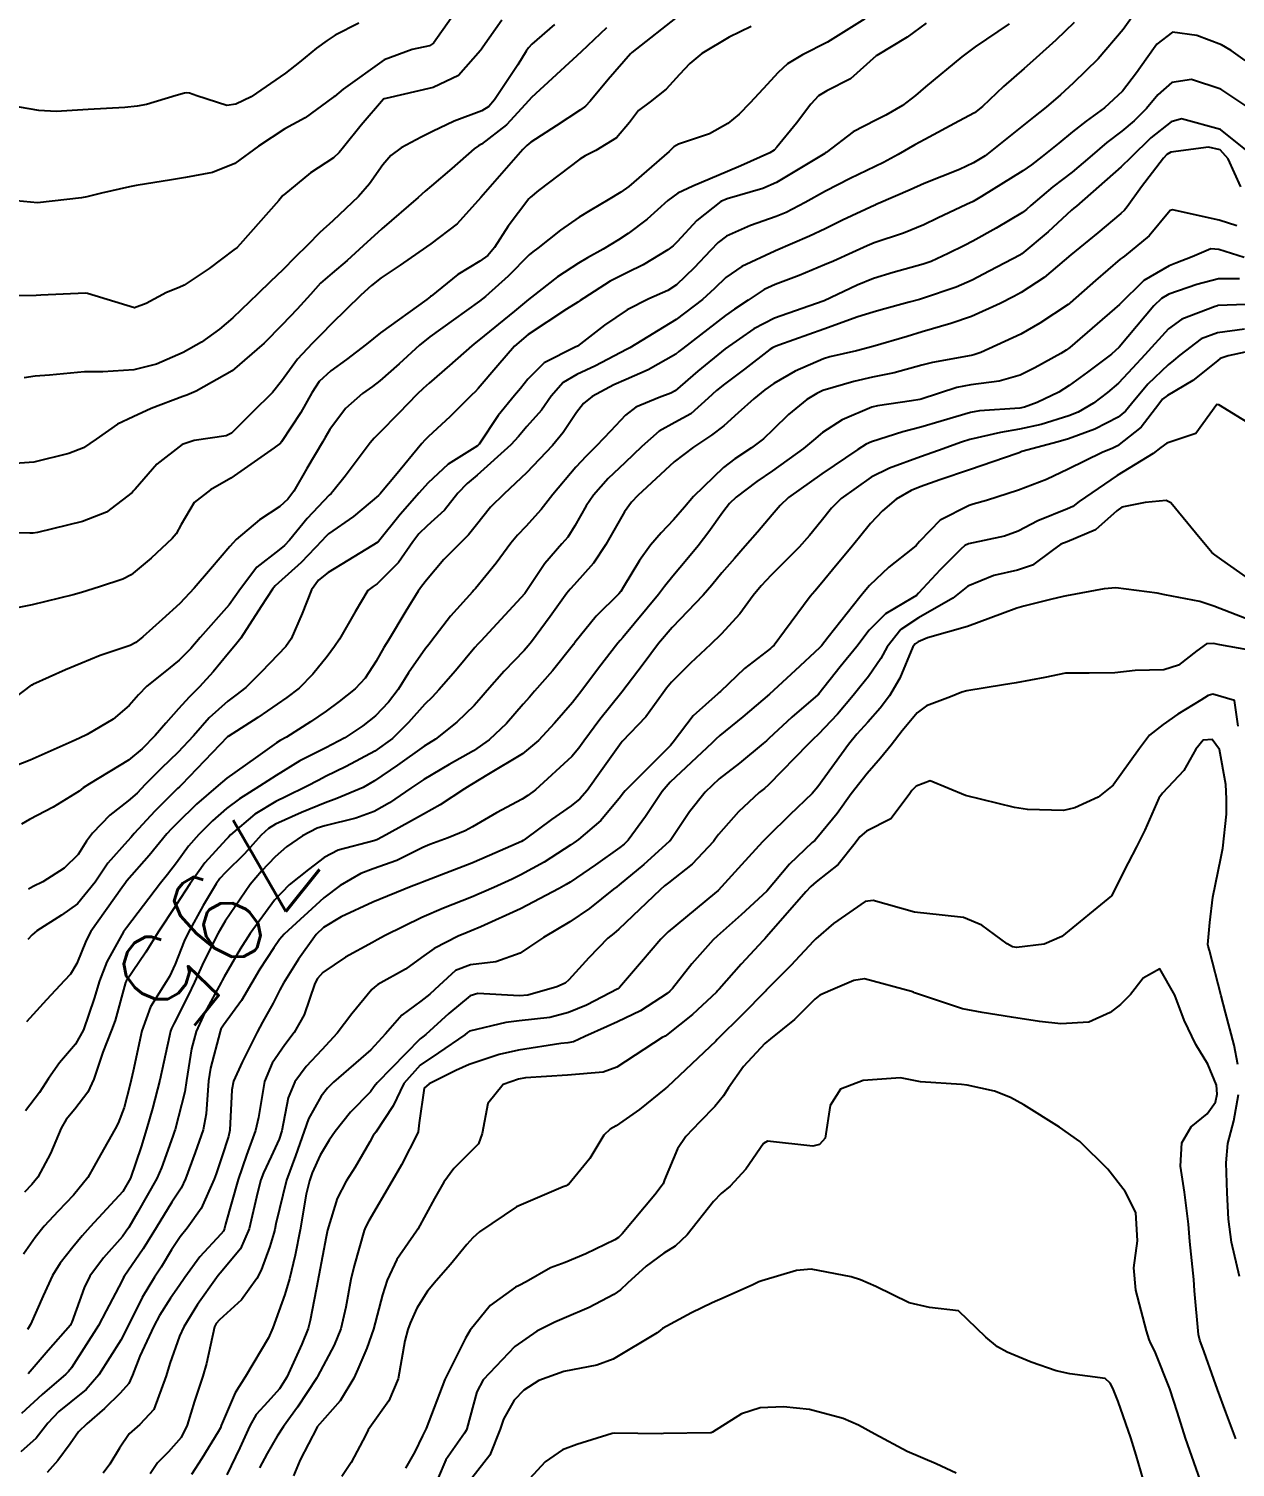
# Model space of a CAD drawing. Header units: metres. Extents: x 318500 to 325275, y 7408834 to 7428799.
# Drawn here: x 321980 to 322029.1, y 7423087.2 to 7423145.7 of the extents above; entities that cross this region are included whole.
import ezdxf
from ezdxf.enums import TextEntityAlignment as Align

# ---------------------------------------------------------------- set-up
doc = ezdxf.new("R2010")
doc.units = ezdxf.units.M
doc.header["$MEASUREMENT"] = 0
for name, color, linetype in [('Cotas', 45, 'Continuous'), ('Curvas de Nivel 1m', 11, 'Continuous'), ('Curvas de Nivel 5m', 15, 'Continuous'), ('Vias Primárias', 230, 'Continuous')]:
    doc.layers.add(name, color=color, linetype=linetype)
doc.styles.add('Style-STANDARD', font='STANDARD.shx')

msp = doc.modelspace()

# ---------------------------------------------------------------- linework, layer by layer
at = {"layer": 'Curvas de Nivel 1m', "flags": 128}
for points, elevation in [([(322006.506, 7423146.251), (322004.547, 7423144.709), (322004.517, 7423144.682), (322004.489, 7423144.652), (322003.582, 7423143.606), (322002.844, 7423142.726), (322002.658, 7423142.527), (322002.455, 7423142.373), (322001.464, 7423141.726), (322000.434, 7423141.056), (322000.271, 7423140.924), (322000.113, 7423140.765), (321998.41, 7423138.812), (321997.44, 7423137.749), (321996.381, 7423136.934), (321996.202, 7423136.813), (321995.133, 7423136.064), (321994.361, 7423135.55), (321993.962, 7423135.24), (321993.534, 7423134.852), (321992.338, 7423133.682), (321991.94, 7423133.268), (321991.549, 7423132.878), (321990.962, 7423132.242), (321990.307, 7423131.356), (321989.938, 7423130.895), (321989.119, 7423130.076), (321988.275, 7423129.237), (321988.064, 7423129.132), (321986.767, 7423128.943), (321986.268, 7423128.777), (321985.247, 7423127.973), (321984.361, 7423126.969), (321984.314, 7423126.904), (321984.248, 7423126.825), (321983.197, 7423126.024), (321982.23, 7423125.646), (321980.402, 7423125.206), (321980.221, 7423125.173), (321980.08, 7423125.173), (321978.221, 7423125.187)], 804), ([(321997.202, 7423146.1), (321996.484, 7423145.082), (321996.321, 7423144.974), (321995.624, 7423144.823), (321994.476, 7423144.405), (321992.817, 7423143.219), (321992.461, 7423142.922), (321992.432, 7423142.898), (321992.399, 7423142.871), (321991.273, 7423142.057), (321990.441, 7423141.601), (321989.374, 7423140.906), (321988.419, 7423140.202), (321987.511, 7423139.836), (321986.41, 7423139.627), (321985.836, 7423139.529), (321984.405, 7423139.299), (321984.13, 7423139.248), (321982.994, 7423138.991), (321982.398, 7423138.844), (321982.191, 7423138.796), (321980.396, 7423138.601), (321978.681, 7423138.763)], 808), ([(322014.001, 7423146.074), (322012.495, 7423145.132), (322011.479, 7423144.615), (322010.86, 7423144.249), (322010.479, 7423143.897), (322009.871, 7423143.234), (322009.341, 7423142.641), (322008.902, 7423142.197), (322008.447, 7423141.816), (322007.699, 7423141.403), (322006.435, 7423140.983), (322006.247, 7423140.869), (322006.054, 7423140.686), (322004.416, 7423139.264), (322004.094, 7423139.032), (322003.579, 7423138.718), (322002.843, 7423138.286), (322002.399, 7423138.01), (322001.645, 7423137.487), (322000.716, 7423136.755), (322000.524, 7423136.612), (322000.376, 7423136.482), (321999.522, 7423135.614), (321998.592, 7423134.786), (321998.348, 7423134.601), (321997.291, 7423133.85), (321996.333, 7423133.157), (321995.916, 7423132.816), (321995.086, 7423132.061), (321994.308, 7423131.367), (321994.01, 7423131.139), (321993.595, 7423130.851), (321992.909, 7423130.242), (321992.278, 7423129.387), (321992.087, 7423129.058), (321991.978, 7423128.873), (321991.338, 7423127.801), (321990.807, 7423126.884), (321990.573, 7423126.559), (321990.241, 7423126.259), (321989.412, 7423125.722), (321988.472, 7423124.916), (321988.349, 7423124.787), (321988.216, 7423124.638), (321987.422, 7423123.712), (321986.768, 7423122.941), (321986.184, 7423122.322), (321985.464, 7423121.67), (321984.68, 7423120.965), (321984.397, 7423120.737), (321984.165, 7423120.611), (321982.946, 7423120.2), (321982.153, 7423119.883), (321981.54, 7423119.618), (321980.203, 7423119.029), (321980.163, 7423119.006), (321980.139, 7423118.995), (321979.017, 7423118.15)], 802), ([(322024.835, 7423146.108), (322024.502, 7423145.637), (322023.48, 7423144.455), (322022.475, 7423143.46), (322021.96, 7423142.982), (322021.373, 7423142.481), (322020.857, 7423142.083), (322020.449, 7423141.758), (322018.894, 7423140.513), (322018.427, 7423140.221), (322017.85, 7423139.955), (322016.418, 7423139.379), (322015.846, 7423139.125), (322014.566, 7423138.568), (322014.454, 7423138.525), (322014.409, 7423138.503), (322013.101, 7423137.888), (322012.394, 7423137.543), (322011.761, 7423137.237), (322010.38, 7423136.644), (322010.347, 7423136.63), (322009.003, 7423136.011), (322008.364, 7423135.567), (322007.898, 7423135.116), (322007.411, 7423134.664), (322006.342, 7423133.859), (322004.463, 7423132.708), (322004.379, 7423132.66), (322004.329, 7423132.636), (322003.062, 7423131.98), (322002.313, 7423131.627), (322001.75, 7423131.297), (322001.271, 7423130.745), (322000.873, 7423130.169), (322000.281, 7423129.506), (321999.932, 7423129.108), (321999.632, 7423128.77), (321998.257, 7423127.527), (321997.853, 7423127.196), (321997.479, 7423126.798), (321996.929, 7423126.114), (321996.23, 7423125.48), (321995.887, 7423125.154), (321995.647, 7423124.819), (321995.056, 7423123.978), (321994.194, 7423123.112), (321994.03, 7423123.005), (321993.816, 7423122.846), (321993.307, 7423121.978), (321992.666, 7423120.863), (321992.463, 7423120.568), (321992.159, 7423120.169), (321991.585, 7423119.44), (321991.025, 7423118.881), (321990.523, 7423118.498), (321990.13, 7423118.222), (321989.343, 7423117.68), (321988.138, 7423116.92), (321988.11, 7423116.901), (321986.246, 7423114.948), (321986.166, 7423114.872), (321986.088, 7423114.798), (321985.158, 7423113.875), (321984.331, 7423112.967), (321984.205, 7423112.821), (321984.055, 7423112.664), (321983.253, 7423111.771), (321982.738, 7423110.989), (321982.021, 7423110.11), (321981.375, 7423109.648), (321980.37, 7423109.016), (321980.175, 7423108.851), (321980.005, 7423108.671)], 798), ([(322016.504, 7423145.903), (322015.731, 7423145.324), (322014.49, 7423144.587), (322014.469, 7423144.57), (322013.43, 7423143.631), (322012.468, 7423143.149), (322012.122, 7423142.948), (322011.817, 7423142.61), (322011.234, 7423141.833), (322010.434, 7423140.863), (322010.319, 7423140.744), (322010.149, 7423140.633), (322008.968, 7423140.101), (322008.422, 7423139.877), (322007.019, 7423139.274), (322006.413, 7423138.992), (322005.997, 7423138.686), (322005.168, 7423137.929), (322004.39, 7423137.347), (322004.001, 7423137.099), (322003.381, 7423136.72), (322002.741, 7423136.36), (322002.371, 7423136.147), (322001.519, 7423135.586), (322000.459, 7423134.758), (322000.349, 7423134.666), (321999.778, 7423134.202), (321998.332, 7423133.019), (321998.203, 7423132.919), (321998.041, 7423132.793), (321997.132, 7423131.988), (321996.307, 7423131.268), (321996.065, 7423131.052), (321995.822, 7423130.817), (321995.072, 7423130.045), (321994.276, 7423129.24), (321994.079, 7423129.037), (321993.917, 7423128.845), (321992.892, 7423127.496), (321992.401, 7423126.868), (321992.324, 7423126.794), (321992.248, 7423126.726), (321991.347, 7423125.765), (321990.63, 7423124.886), (321990.434, 7423124.671), (321990.214, 7423124.496), (321989.308, 7423123.799), (321988.641, 7423122.913), (321988.183, 7423122.269), (321987.01, 7423120.937), (321986.621, 7423120.485), (321986.156, 7423120.016), (321985.566, 7423119.538), (321984.839, 7423118.963), (321984.494, 7423118.607), (321984.128, 7423118.179), (321983.477, 7423117.622), (321982.417, 7423116.995), (321982.108, 7423116.842), (321981.81, 7423116.706), (321980.099, 7423115.957), (321978.291, 7423115.247)], 801), ([(321999.258, 7423146.019), (321998.482, 7423144.925), (321998.431, 7423144.84), (321998.397, 7423144.791), (321997.496, 7423143.774), (321996.465, 7423143.278), (321994.547, 7423142.839), (321994.475, 7423142.824), (321994.46, 7423142.812), (321993.549, 7423141.748), (321992.833, 7423140.864), (321992.655, 7423140.638), (321992.423, 7423140.423), (321991.482, 7423139.812), (321990.4, 7423138.922), (321990.368, 7423138.89), (321990.201, 7423138.696), (321988.631, 7423136.916), (321988.507, 7423136.789), (321988.376, 7423136.685), (321987.369, 7423135.931), (321986.355, 7423135.259), (321986.148, 7423135.157), (321985.635, 7423134.957), (321984.806, 7423134.503), (321984.341, 7423134.337), (321982.435, 7423134.913), (321982.349, 7423134.927), (321980.534, 7423134.841), (321980.347, 7423134.833), (321978.573, 7423134.822)], 807), ([(321993.45, 7423145.901), (321992.488, 7423145.413), (321992.162, 7423145.196), (321991.736, 7423144.877), (321991.044, 7423144.315), (321990.47, 7423143.861), (321989.071, 7423142.911), (321988.455, 7423142.603), (321988.087, 7423142.558), (321986.867, 7423142.944), (321986.568, 7423143.055), (321986.461, 7423143.068), (321986.363, 7423143.049), (321986.033, 7423142.954), (321984.824, 7423142.597), (321984.453, 7423142.524), (321983.95, 7423142.475), (321982.451, 7423142.386), (321981.157, 7423142.312), (321980.45, 7423142.351), (321978.875, 7423142.625)], 809), ([(322009.387, 7423145.756), (322008.497, 7423145.335), (322007.39, 7423144.666), (322006.892, 7423144.265), (322006.477, 7423143.809), (322005.941, 7423143.215), (322005.281, 7423142.698), (322004.815, 7423142.344), (322004.447, 7423141.861), (322003.919, 7423141.234), (322003.085, 7423140.723), (322002.646, 7423140.51), (322002.426, 7423140.368), (322000.753, 7423139.094), (322000.411, 7423138.821), (322000.352, 7423138.761), (321999.513, 7423137.654), (321998.957, 7423136.781), (321998.698, 7423136.463), (321998.371, 7423136.222), (321997.478, 7423135.685), (321996.393, 7423134.81), (321996.368, 7423134.792), (321996.35, 7423134.776), (321996.211, 7423134.674), (321994.335, 7423133.312), (321993.762, 7423132.849), (321992.952, 7423132.229), (321992.314, 7423131.772), (321991.844, 7423131.337), (321991.539, 7423130.878), (321991.089, 7423130.081), (321990.304, 7423128.89), (321990.291, 7423128.869), (321990.269, 7423128.839), (321990.018, 7423128.644), (321988.255, 7423127.405), (321987.427, 7423126.932), (321986.764, 7423126.42), (321986.229, 7423125.534), (321986.03, 7423125.145), (321985.874, 7423124.953), (321985.015, 7423124.155), (321984.198, 7423123.478), (321983.867, 7423123.303), (321982.91, 7423122.989), (321982.188, 7423122.764), (321981.849, 7423122.668), (321980.182, 7423122.265), (321979.163, 7423122.057)], 803), ([(322001.395, 7423145.848), (322000.484, 7423145.039), (322000.342, 7423144.902), (322000.243, 7423144.764), (321999.906, 7423144.2), (321998.968, 7423142.782), (321998.732, 7423142.509), (321998.453, 7423142.338), (321997.33, 7423141.918), (321996.44, 7423141.498), (321995.985, 7423141.268), (321995.173, 7423140.829), (321994.746, 7423140.515), (321994.42, 7423140.146), (321993.88, 7423139.376), (321993.431, 7423138.855), (321992.39, 7423137.872), (321991.868, 7423137.393), (321991.362, 7423136.88), (321990.87, 7423136.388), (321990.365, 7423135.879), (321989.859, 7423135.396), (321989.354, 7423134.905), (321988.335, 7423133.923), (321987.79, 7423133.467), (321987.06, 7423132.939), (321986.316, 7423132.52), (321985.227, 7423132.045), (321984.308, 7423131.806), (321983.049, 7423131.73), (321982.307, 7423131.733), (321980.881, 7423131.597), (321980.305, 7423131.554), (321979.854, 7423131.485)], 806), ([(322029.461, 7423144.375), (322028.892, 7423144.782), (322028.496, 7423145.015), (322027.498, 7423145.403), (322026.501, 7423145.526), (322025.872, 7423145.051), (322025.44, 7423144.43), (322025.043, 7423143.873), (322024.47, 7423143.131), (322023.744, 7423142.451), (322023.003, 7423141.91), (322022.445, 7423141.476), (322021.887, 7423141.027), (322021.209, 7423140.482), (322020.77, 7423140.143), (322020.424, 7423139.895), (322018.749, 7423138.85), (322018.411, 7423138.658), (322018.142, 7423138.524), (322016.963, 7423137.98), (322016.397, 7423137.709), (322015.58, 7423137.371), (322014.386, 7423136.973), (322014.102, 7423136.857), (322013.504, 7423136.583), (322012.737, 7423136.232), (322012.372, 7423136.072), (322011.339, 7423135.642), (322010.36, 7423135.281), (322009.921, 7423135.07), (322009.262, 7423134.641), (322008.711, 7423134.282), (322008.344, 7423134.025), (322006.607, 7423132.676), (322006.454, 7423132.553), (322006.327, 7423132.454), (322005.205, 7423131.808), (322004.311, 7423131.425), (322003.816, 7423131.206), (322002.927, 7423130.724), (322002.574, 7423130.45), (322002.29, 7423130.075), (322001.748, 7423129.268), (322001.321, 7423128.744), (322000.259, 7423127.629), (321999.354, 7423126.773), (321998.796, 7423126.227), (321998.231, 7423125.513), (321997.905, 7423125.113), (321997.595, 7423124.796), (321996.907, 7423124.105), (321996.197, 7423123.26), (321995.999, 7423123.006), (321995.867, 7423122.815), (321995.36, 7423122), (321994.654, 7423120.833), (321994.473, 7423120.528), (321994.157, 7423119.975), (321993.706, 7423119.288), (321993.296, 7423118.853), (321992.655, 7423118.339), (321992.126, 7423117.949), (321991.492, 7423117.503), (321990.507, 7423116.886), (321990.25, 7423116.747), (321990.108, 7423116.66), (321989.251, 7423116.052), (321988.093, 7423115.214), (321987.734, 7423114.925), (321986.858, 7423114.159), (321986.067, 7423113.395), (321985.847, 7423113.168), (321985.658, 7423112.954), (321984.933, 7423112.075), (321984.031, 7423111.053), (321983.993, 7423111.009), (321983.968, 7423110.971), (321983.818, 7423110.763), (321982.56, 7423108.992), (321982.369, 7423108.63), (321981.99, 7423107.684), (321981.733, 7423107.253), (321981.501, 7423107.005), (321980.76, 7423106.22), (321979.955, 7423105.322)], 797), ([(322022.505, 7423145.923), (322021.772, 7423145.203), (322020.966, 7423144.485), (322020.713, 7423144.261), (322020.484, 7423144.059), (322019.644, 7423143.331), (322018.792, 7423142.515), (322018.456, 7423142.257), (322017.831, 7423141.91), (322016.439, 7423141.177), (322016.039, 7423140.951), (322015.367, 7423140.561), (322014.76, 7423140.233), (322014.425, 7423140.07), (322013.415, 7423139.58), (322012.415, 7423139.068), (322011.577, 7423138.612), (322010.817, 7423138.211), (322010.401, 7423138.043), (322009.357, 7423137.679), (322008.389, 7423137.238), (322008.05, 7423136.99), (322007.732, 7423136.66), (322007.076, 7423135.963), (322006.359, 7423135.268), (322006.007, 7423135.033), (322005.226, 7423134.697), (322004.345, 7423134.255), (322003.428, 7423133.63), (322002.33, 7423132.772), (322002.244, 7423132.731), (322000.974, 7423132.096), (322000.31, 7423131.437), (322000.021, 7423131.047), (321999.781, 7423130.768), (321999.108, 7423129.957), (321998.344, 7423128.789), (321998.269, 7423128.723), (321997.081, 7423127.982), (321996.254, 7423127.203), (321995.906, 7423126.815), (321995.125, 7423125.939), (321994.251, 7423124.84), (321994.236, 7423124.823), (321994.219, 7423124.806), (321993, 7423124.067), (321992.201, 7423123.582), (321991.808, 7423123.262), (321991.528, 7423122.877), (321991.154, 7423121.906), (321990.699, 7423120.885), (321990.48, 7423120.573), (321990.16, 7423120.229), (321989.504, 7423119.546), (321988.863, 7423118.909), (321988.461, 7423118.589), (321988.131, 7423118.353), (321987.375, 7423117.677), (321986.736, 7423116.941), (321986.103, 7423116.262), (321985.429, 7423115.624), (321984.777, 7423114.963), (321984.444, 7423114.607), (321984.08, 7423114.295), (321983.331, 7423113.721), (321982.628, 7423112.991), (321982.394, 7423112.656), (321982.047, 7423112.123), (321981.484, 7423111.559), (321980.615, 7423111.014), (321980.224, 7423110.822), (321980.027, 7423110.715)], 799), ([(322029.733, 7423142.371), (322028.472, 7423143.221), (322027.271, 7423143.615), (322026.476, 7423143.491), (322025.906, 7423142.988), (322025.448, 7423142.43), (322024.954, 7423141.931), (322024.446, 7423141.511), (322023.841, 7423141.047), (322023.15, 7423140.459), (322022.424, 7423139.846), (322021.648, 7423139.248), (322020.747, 7423138.487), (322020.568, 7423138.327), (322020.406, 7423138.204), (322019.339, 7423137.562), (322018.388, 7423137.039), (322018.05, 7423136.86), (322017.396, 7423136.535), (322016.705, 7423136.215), (322016.373, 7423136.099), (322015.157, 7423135.773), (322014.364, 7423135.528), (322013.689, 7423135.251), (322012.35, 7423134.615), (322012.31, 7423134.601), (322010.343, 7423133.916), (322009.499, 7423133.478), (322008.33, 7423132.664), (322007.227, 7423131.756), (322006.304, 7423130.965), (322006.126, 7423130.86), (322005.645, 7423130.69), (322004.708, 7423130.29), (322004.289, 7423129.976), (322003.671, 7423129.324), (322003.103, 7423128.722), (322002.685, 7423128.306), (322002.261, 7423127.862), (322001.334, 7423126.744), (322000.86, 7423126.132), (322000.23, 7423125.44), (321999.891, 7423125.099), (321999.625, 7423124.769), (321999.026, 7423123.959), (321998.192, 7423122.923), (321998.129, 7423122.853), (321998.072, 7423122.791), (321997.174, 7423121.806), (321996.415, 7423120.808), (321996.308, 7423120.669), (321996.165, 7423120.49), (321995.473, 7423119.497), (321995.053, 7423118.826), (321994.66, 7423118.304), (321994.124, 7423117.757), (321993.619, 7423117.346), (321992.889, 7423116.858), (321992.106, 7423116.447), (321991.061, 7423115.92), (321990.094, 7423115.328), (321989.42, 7423114.9), (321988.607, 7423114.387), (321988.076, 7423113.988), (321987.51, 7423113.486), (321986.945, 7423112.937), (321986.534, 7423112.462), (321986.042, 7423111.781), (321985.682, 7423111.306), (321985.4, 7423110.956), (321984.012, 7423109.138), (321983.896, 7423108.972), (321983.212, 7423107.761), (321982.91, 7423106.986), (321982.695, 7423106.263), (321982.262, 7423104.995), (321981.944, 7423104.415), (321981.294, 7423103.649), (321980.851, 7423103.011), (321980.482, 7423102.454), (321979.91, 7423101.701)], 796), ([(322029.284, 7423139.242), (322028.769, 7423140.385), (322028.435, 7423140.752), (322027.972, 7423140.862), (322026.434, 7423140.652), (322026.28, 7423140.565), (322026.137, 7423140.414), (322025.243, 7423139.252), (322024.665, 7423138.436), (322024.548, 7423138.298), (322024.406, 7423138.163), (322023.469, 7423137.379), (322022.38, 7423136.488), (322021.287, 7423135.56), (322020.357, 7423134.952), (322020.06, 7423134.789), (322019.507, 7423134.503), (322018.345, 7423133.973), (322017.501, 7423133.692), (322016.338, 7423133.357), (322015.72, 7423133.172), (322014.332, 7423132.754), (322013.665, 7423132.58), (322012.588, 7423132.334), (322012.325, 7423132.254), (322011.176, 7423131.758), (322010.309, 7423131.256), (322009.943, 7423130.996), (322009.503, 7423130.638), (322008.867, 7423130.069), (322008.283, 7423129.538), (322007.78, 7423129.155), (322007.047, 7423128.668), (322006.264, 7423128.07), (322004.788, 7423126.702), (322004.522, 7423126.429), (322004.24, 7423126.038), (322003.752, 7423125.19), (322003.486, 7423124.717), (322002.981, 7423123.95), (322002.195, 7423123.08), (322002.031, 7423122.894), (322001.907, 7423122.734), (322001.222, 7423121.786), (322000.468, 7423120.756), (322000.334, 7423120.591), (322000.165, 7423120.403), (321999.354, 7423119.569), (321998.671, 7423118.782), (321998.423, 7423118.498), (321998.131, 7423118.177), (321997.426, 7423117.491), (321996.571, 7423116.805), (321996.286, 7423116.631), (321996.107, 7423116.517), (321995.025, 7423115.752), (321994.093, 7423115.11), (321993.63, 7423114.847), (321992.555, 7423114.39), (321992.08, 7423114.217), (321991.125, 7423113.829), (321990.067, 7423113.347), (321989.781, 7423113.177), (321989.477, 7423112.899), (321988.806, 7423112.151), (321988.037, 7423111.389), (321987.809, 7423111.148), (321987.654, 7423110.926), (321987.132, 7423110.044), (321986.52, 7423108.942), (321986.356, 7423108.594), (321985.991, 7423107.666), (321985.761, 7423107.165), (321985.623, 7423106.945), (321984.985, 7423105.935), (321984.63, 7423104.96), (321984.285, 7423103.316), (321984.208, 7423102.966), (321984.154, 7423102.739), (321983.913, 7423101.834), (321983.676, 7423101.2), (321983.551, 7423100.975), (321982.955, 7423099.912), (321982.446, 7423098.991), (321981.863, 7423098.271), (321981.232, 7423097.63), (321980.668, 7423097.012), (321980.303, 7423096.556), (321979.833, 7423095.885)], 794), ([(322029.115, 7423137.663), (322028.403, 7423137.898), (322026.505, 7423138.312), (322026.408, 7423138.281), (322025.556, 7423137.259), (322024.557, 7423136.437), (322024.455, 7423136.363), (322024.378, 7423136.311), (322023.372, 7423135.448), (322022.351, 7423134.529), (322022.318, 7423134.502), (322022.272, 7423134.471), (322021.114, 7423133.71), (322020.338, 7423133.259), (322018.715, 7423132.514), (322018.43, 7423132.417), (322018.328, 7423132.397), (322016.757, 7423132.11), (322016.322, 7423131.998), (322015.194, 7423131.684), (322014.314, 7423131.508), (322013.555, 7423131.338), (322012.305, 7423130.966), (322012.053, 7423130.855), (322011.653, 7423130.61), (322010.908, 7423130.003), (322010.281, 7423129.393), (322009.896, 7423129.014), (322009.403, 7423128.639), (322008.72, 7423128.191), (322008.262, 7423127.837), (322007.052, 7423126.668), (322006.681, 7423126.236), (322006.236, 7423125.718), (322005.728, 7423125.187), (322005.304, 7423124.694), (322004.848, 7423124.063), (322004.194, 7423122.968), (322004.097, 7423122.805), (322004.008, 7423122.712), (322003.096, 7423121.806), (322002.222, 7423120.729), (322002.199, 7423120.7), (322002.169, 7423120.658), (322001.317, 7423119.578), (322000.592, 7423118.753), (322000.378, 7423118.515), (322000.132, 7423118.232), (321999.444, 7423117.446), (321998.746, 7423116.78), (321998.105, 7423116.336), (321997.123, 7423115.776), (321996.094, 7423115.172), (321995.567, 7423114.818), (321994.694, 7423114.218), (321994.075, 7423113.867), (321993.332, 7423113.59), (321992.066, 7423113.289), (321991.752, 7423113.185), (321991.164, 7423112.879), (321990.507, 7423112.432), (321990.047, 7423112.021), (321989.494, 7423111.442), (321989.039, 7423110.905), (321988.015, 7423109.417), (321987.731, 7423108.924), (321987.152, 7423107.773), (321986.772, 7423106.932), (321986.517, 7423106.389), (321985.955, 7423105.268), (321985.839, 7423105.054), (321985.799, 7423104.942), (321985.756, 7423104.751), (321985.369, 7423102.948), (321985.071, 7423101.794), (321984.832, 7423100.956), (321984.613, 7423100.235), (321984.178, 7423098.965), (321983.865, 7423098.426), (321982.531, 7423096.99), (321982.209, 7423096.63), (321981.837, 7423096.164), (321981.323, 7423095.509), (321981.008, 7423095.008), (321980.631, 7423094.188), (321980.113, 7423093.017), (321979.985, 7423092.821)], 793), ([(322029.414, 7423136.374), (322028.385, 7423136.698), (322028.056, 7423136.722), (322027.305, 7423136.401), (322026.643, 7423136.141), (322026.374, 7423136.041), (322025.344, 7423135.447), (322024.35, 7423134.461), (322022.332, 7423132.719), (322022.19, 7423132.613), (322021.964, 7423132.474), (322020.916, 7423131.889), (322020.317, 7423131.602), (322019.462, 7423131.354), (322018.31, 7423131.204), (322017.741, 7423131.096), (322016.301, 7423130.619), (322016.245, 7423130.606), (322015.907, 7423130.554), (322014.518, 7423130.346), (322014.296, 7423130.291), (322013.092, 7423129.784), (322012.28, 7423129.264), (322011.923, 7423128.957), (322011.509, 7423128.611), (322010.261, 7423127.71), (322009.615, 7423127.278), (322008.778, 7423126.645), (322008.51, 7423126.384), (322008.241, 7423126.03), (322007.663, 7423125.224), (322007.236, 7423124.665), (322006.779, 7423124.104), (322006.201, 7423123.426), (322005.866, 7423123.014), (322005.62, 7423122.689), (322004.172, 7423120.937), (322004.065, 7423120.817), (322003.975, 7423120.712), (322003.182, 7423119.692), (322002.465, 7423118.727), (322002.323, 7423118.542), (322002.134, 7423118.301), (322001.406, 7423117.456), (322000.754, 7423116.75), (322000.104, 7423116.209), (321998.652, 7423115.338), (321998.092, 7423115.007), (321997.957, 7423114.926), (321997.748, 7423114.793), (321996.749, 7423114.134), (321996.074, 7423113.761), (321995.469, 7423113.419), (321994.414, 7423112.835), (321994.181, 7423112.715), (321994.058, 7423112.676), (321992.614, 7423112.299), (321992.047, 7423111.997), (321991.412, 7423111.504), (321990.618, 7423110.884), (321990.024, 7423110.268), (321989.042, 7423108.905), (321988.637, 7423108.274), (321987.983, 7423107.15), (321987.904, 7423106.998), (321987.865, 7423106.921), (321987.193, 7423105.696), (321986.849, 7423104.931), (321986.648, 7423104.227), (321986.454, 7423102.935), (321986.381, 7423102.477), (321985.991, 7423100.939), (321985.967, 7423100.871), (321985.896, 7423100.672), (321985.441, 7423099.382), (321985.252, 7423098.949), (321984.465, 7423097.57), (321984.105, 7423096.966), (321984.006, 7423096.809), (321983.844, 7423096.598), (321983.076, 7423095.737), (321982.527, 7423094.989), (321982.291, 7423094.514), (321981.792, 7423093.121), (321981.756, 7423093.035), (321981.738, 7423093.001), (321980.829, 7423091.96), (321980.012, 7423091.018)], 792), ([(322029.229, 7423135.515), (322028.367, 7423135.505), (322027.487, 7423135.275), (322026.357, 7423134.884), (322026.052, 7423134.717), (322025.751, 7423134.419), (322024.333, 7423132.729), (322024.025, 7423132.445), (322023.057, 7423131.721), (322022.311, 7423131.172), (322021.882, 7423130.898), (322021.01, 7423130.483), (322020.49, 7423130.295), (322020.297, 7423130.26), (322018.664, 7423130.145), (322018.293, 7423130.082), (322017.104, 7423129.722), (322016.284, 7423129.485), (322015.547, 7423129.292), (322014.275, 7423128.892), (322014.055, 7423128.792), (322013.723, 7423128.578), (322012.26, 7423127.588), (322010.911, 7423126.62), (322010.567, 7423126.303), (322010.239, 7423125.927), (322009.643, 7423125.222), (322009.147, 7423124.641), (322008.71, 7423124.148), (322008.204, 7423123.561), (322007.79, 7423123.062), (322007.435, 7423122.661), (322006.177, 7423121.345), (322005.622, 7423120.688), (322004.998, 7423119.857), (322004.14, 7423118.71), (322003.241, 7423117.601), (322002.588, 7423116.725), (322002.389, 7423116.446), (322002.104, 7423116.104), (322000.625, 7423114.752), (322000.321, 7423114.522), (322000.084, 7423114.373), (321999.043, 7423113.808), (321998.067, 7423113.244), (321997.774, 7423113.083), (321997.079, 7423112.8), (321996.332, 7423112.531), (321996.054, 7423112.402), (321994.997, 7423111.875), (321994.04, 7423111.537), (321993.534, 7423111.351), (321992.699, 7423110.86), (321992.025, 7423110.356), (321990.42, 7423108.886), (321990.231, 7423108.663), (321990.002, 7423108.324), (321989.425, 7423107.462), (321989.104, 7423106.903), (321988.689, 7423106.19), (321987.954, 7423105.179), (321987.851, 7423105.022), (321987.812, 7423104.921), (321987.42, 7423103.44), (321987.349, 7423102.926), (321987.253, 7423101.584), (321987.123, 7423100.928), (321986.805, 7423100.012), (321986.415, 7423098.935), (321986.236, 7423098.566), (321985.86, 7423097.989), (321985.214, 7423096.95), (321984.695, 7423096.099), (321983.92, 7423094.968), (321983.883, 7423094.905), (321983.817, 7423094.781), (321983.194, 7423093.584), (321982.87, 7423092.984), (321981.773, 7423091.255), (321981.661, 7423091.111), (321981.549, 7423091.002), (321980.592, 7423090.177), (321979.746, 7423089.412)], 791), ([(322029.434, 7423133.466), (322028.339, 7423133.31), (322027.665, 7423133.068), (322026.796, 7423132.405), (322026.541, 7423132.194), (322026.324, 7423132.022), (322025.502, 7423131.232), (322024.843, 7423130.432), (322024.594, 7423130.137), (322024.292, 7423129.895), (322023.343, 7423129.395), (322022.278, 7423129.006), (322021.863, 7423128.887), (322020.388, 7423128.489), (322020.303, 7423128.456), (322020.27, 7423128.445), (322020.196, 7423128.418), (322018.262, 7423127.743), (322017.058, 7423127.338), (322016.255, 7423127.057), (322015.894, 7423126.913), (322015.274, 7423126.56), (322014.721, 7423126.087), (322014.235, 7423125.566), (322013.786, 7423125.017), (322013.44, 7423124.582), (322012.889, 7423123.91), (322012.197, 7423123.071), (322011.973, 7423122.824), (322011.782, 7423122.606), (322010.747, 7423121.193), (322010.318, 7423120.628), (322010.246, 7423120.552), (322010.168, 7423120.488), (322009.117, 7423119.679), (322008.141, 7423118.748), (322008.093, 7423118.698), (322008.034, 7423118.652), (322007.038, 7423117.755), (322006.222, 7423116.678), (322006.109, 7423116.544), (322004.273, 7423114.707), (322004.189, 7423114.608), (322004.086, 7423114.461), (322003.283, 7423113.507), (322002.372, 7423112.727), (322002.191, 7423112.595), (322002.057, 7423112.507), (322000.98, 7423111.812), (322000.038, 7423111.291), (321999.68, 7423111.121), (321998.939, 7423110.776), (321998.026, 7423110.386), (321996.891, 7423109.932), (321996.017, 7423109.557), (321994.522, 7423108.832), (321994.194, 7423108.65), (321994.006, 7423108.546), (321992.906, 7423107.946), (321991.987, 7423107.328), (321991.773, 7423107.082), (321991.669, 7423106.873), (321991.232, 7423105.606), (321990.829, 7423104.881), (321990.447, 7423104.383), (321989.937, 7423103.638), (321989.622, 7423102.895), (321989.371, 7423101.435), (321989.256, 7423100.9), (321988.89, 7423099.9), (321988.552, 7423098.91), (321988.037, 7423097.102), (321987.989, 7423096.918), (321987.948, 7423096.819), (321987.847, 7423096.698), (321986.994, 7423095.767), (321986.388, 7423094.934), (321986.156, 7423094.596), (321985.807, 7423094.098), (321985.355, 7423093.388), (321985.123, 7423092.95), (321984.555, 7423091.736), (321984.261, 7423090.963), (321984.102, 7423090.628), (321983.759, 7423090.229), (321983.118, 7423089.611), (321982.398, 7423088.99), (321982.066, 7423088.664), (321981.728, 7423088.18), (321981.225, 7423087.498), (321980.796, 7423087.009)], 789), ([(322030.334, 7423132.717), (322028.771, 7423132.383), (322028.446, 7423132.27), (322028.327, 7423132.18), (322027.332, 7423131.383), (322026.305, 7423130.772), (322026.102, 7423130.614), (322025.955, 7423130.415), (322025.234, 7423129.478), (322024.274, 7423128.718), (322024.086, 7423128.63), (322023.644, 7423128.449), (322022.263, 7423127.779), (322021.381, 7423127.357), (322020.254, 7423126.918), (322018.952, 7423126.509), (322018.409, 7423126.356), (322018.247, 7423126.305), (322017.068, 7423125.707), (322016.224, 7423124.837), (322016.095, 7423124.678), (322015.947, 7423124.553), (322014.979, 7423123.792), (322014.197, 7423123.046), (322013.974, 7423122.793), (322013.801, 7423122.576), (322012.523, 7423120.944), (322012.242, 7423120.599), (322012.209, 7423120.559), (322012.169, 7423120.514), (322011.181, 7423119.589), (322010.14, 7423118.63), (322009.049, 7423117.718), (322008.115, 7423116.96), (322007.955, 7423116.81), (322007.798, 7423116.655), (322006.094, 7423115.054), (322005.773, 7423114.685), (322005.101, 7423113.668), (322004.394, 7423112.705), (322004.23, 7423112.535), (322004.055, 7423112.399), (322003.061, 7423111.704), (322002.034, 7423111.001), (322001.868, 7423110.897), (322001.591, 7423110.737), (322000.021, 7423109.905), (321998.411, 7423109.181), (321998.012, 7423109.012), (321997.855, 7423108.948), (321997.487, 7423108.795), (321996.507, 7423108.3), (321995.997, 7423107.932), (321995.349, 7423107.461), (321994.223, 7423106.836), (321994.084, 7423106.733), (321993.977, 7423106.633), (321993.163, 7423105.651), (321992.577, 7423104.861), (321991.943, 7423104.182), (321991.311, 7423103.501), (321990.855, 7423102.881), (321990.578, 7423102.226), (321990.317, 7423100.886), (321990.221, 7423100.559), (321989.884, 7423099.842), (321989.578, 7423099.191), (321989.473, 7423098.896), (321989.334, 7423098.367), (321988.992, 7423096.903), (321988.649, 7423096.097), (321987.823, 7423095.109), (321987.732, 7423095.01), (321987.665, 7423094.922), (321986.903, 7423093.829), (321986.346, 7423092.934), (321986.173, 7423092.549), (321985.775, 7423091.439), (321985.626, 7423090.942), (321985.125, 7423089.573), (321984.552, 7423088.958), (321984.117, 7423088.581), (321983.725, 7423088), (321983.34, 7423087.351), (321983.064, 7423086.98)], 788), ([(322030.283, 7423129.225), (322028.384, 7423130.389), (322028.3, 7423130.404), (322027.453, 7423129.228), (322026.276, 7423128.832), (322026.025, 7423128.663), (322025.721, 7423128.418), (322024.261, 7423127.513), (322022.715, 7423126.463), (322022.45, 7423126.264), (322022.245, 7423126.165), (322021.038, 7423125.682), (322020.232, 7423125.261), (322019.676, 7423125.051), (322018.223, 7423124.745), (322018.073, 7423124.671), (322017.902, 7423124.525), (322017.06, 7423123.684), (322016.193, 7423122.735), (322016.102, 7423122.64), (322015.946, 7423122.552), (322014.844, 7423121.903), (322014.177, 7423121.229), (322013.68, 7423120.577), (322013.007, 7423119.738), (322012.141, 7423118.642), (322012.121, 7423118.62), (322012.099, 7423118.601), (322011.044, 7423117.699), (322010.113, 7423116.834), (322010.005, 7423116.738), (322009.881, 7423116.632), (322008.914, 7423115.83), (322008.095, 7423115.192), (322007.523, 7423114.658), (322006.889, 7423113.857), (322006.094, 7423112.679), (322006.078, 7423112.661), (322006.059, 7423112.644), (322005.031, 7423111.71), (322004.033, 7423110.884), (322003.933, 7423110.809), (322003.802, 7423110.712), (322002.816, 7423109.929), (322002.017, 7423109.39), (322000.958, 7423108.746), (322000.39, 7423108.368), (322000, 7423108.116), (321999.014, 7423107.756), (321997.993, 7423107.634), (321997.381, 7423107.405), (321996.711, 7423106.803), (321996.34, 7423106.441), (321995.97, 7423106.161), (321995.194, 7423105.589), (321994.534, 7423104.831), (321993.943, 7423104.184), (321992.42, 7423102.863), (321992.172, 7423102.621), (321991.922, 7423102.303), (321991.407, 7423101.376), (321991.234, 7423100.877), (321990.881, 7423099.88), (321990.518, 7423098.88), (321990.073, 7423097.107), (321990.035, 7423096.887), (321990, 7423096.735), (321989.839, 7423096.185), (321989.485, 7423095.235), (321989.313, 7423094.898), (321988.688, 7423094.025), (321987.794, 7423093.21), (321987.656, 7423093.058), (321987.594, 7423092.922), (321987.264, 7423091.436), (321987.113, 7423090.927), (321986.779, 7423089.906), (321986.48, 7423088.933), (321986.232, 7423088.436), (321985.724, 7423087.853), (321985.268, 7423087.395), (321984.969, 7423086.951)], 787), ([(322030.198, 7423122.902), (322028.513, 7423124.088), (322028.219, 7423124.292), (322028.104, 7423124.391), (322027.437, 7423125.193), (322026.443, 7423126.408), (322026.251, 7423126.501), (322025.389, 7423126.423), (322024.453, 7423126.231), (322024.245, 7423126.079), (322023.373, 7423125.313), (322022.225, 7423124.829), (322021.969, 7423124.728), (322021.617, 7423124.476), (322020.818, 7423123.877), (322020.208, 7423123.677), (322019.248, 7423123.461), (322018.197, 7423123.018), (322017.917, 7423122.801), (322017.576, 7423122.529), (322016.182, 7423121.73), (322015.472, 7423121.263), (322014.915, 7423120.563), (322014.65, 7423120.078), (322014.152, 7423119.353), (322013.804, 7423118.916), (322013.537, 7423118.579), (322012.895, 7423117.822), (322012.116, 7423116.998), (322011.911, 7423116.805), (322011.706, 7423116.606), (322010.093, 7423114.946), (322009.927, 7423114.797), (322009.719, 7423114.634), (322008.868, 7423113.853), (322008.064, 7423112.931), (322007.945, 7423112.769), (322007.857, 7423112.653), (322006.99, 7423111.722), (322006.034, 7423110.973), (322005.87, 7423110.845), (322005.692, 7423110.685), (322004.014, 7423109.091), (322003.809, 7423108.915), (322003.567, 7423108.714), (322002.796, 7423107.924), (322001.984, 7423107.022), (322001.828, 7423106.886), (322001.494, 7423106.737), (322000.319, 7423106.41), (321999.974, 7423106.378), (321998.291, 7423106.469), (321997.974, 7423106.371), (321997.104, 7423105.658), (321996.177, 7423104.808), (321996.046, 7423104.712), (321995.948, 7423104.633), (321994.194, 7423102.836), (321994.079, 7423102.686), (321993.925, 7423102.476), (321993.116, 7423101.648), (321992.488, 7423100.861), (321992.249, 7423100.511), (321991.886, 7423099.901), (321991.557, 7423099.183), (321991.441, 7423098.866), (321991.313, 7423098.317), (321991.068, 7423096.872), (321990.869, 7423095.84), (321990.629, 7423094.878), (321990.445, 7423094.246), (321989.961, 7423092.887), (321989.786, 7423092.478), (321988.844, 7423090.904), (321988.424, 7423090.246), (321987.863, 7423088.918), (321987.827, 7423088.83), (321987.736, 7423088.658), (321987.075, 7423087.571), (321986.651, 7423086.931)], 786), ([(322029.942, 7423120.363), (322028.424, 7423120.638), (322028.173, 7423120.693), (322027.881, 7423120.685), (322027.49, 7423120.397), (322026.748, 7423119.817), (322026.158, 7423119.62), (322024.992, 7423119.593), (322024.156, 7423119.502), (322023.121, 7423119.49), (322022.155, 7423119.493), (322021.32, 7423119.311), (322020.149, 7423119.088), (322019.635, 7423119.01), (322018.144, 7423118.769), (322017.949, 7423118.717), (322017.487, 7423118.53), (322016.518, 7423118.16), (322016.13, 7423117.877), (322015.529, 7423117.146), (322015.075, 7423116.56), (322014.64, 7423116.029), (322014.098, 7423115.415), (322013.449, 7423114.58), (322012.878, 7423113.788), (322012.063, 7423112.789), (322011.97, 7423112.693), (322011.872, 7423112.603), (322010.942, 7423111.721), (322010.03, 7423110.63), (322008.986, 7423109.674), (322008.011, 7423108.799), (322007.851, 7423108.652), (322006.978, 7423107.682), (322006.192, 7423106.677), (322006.09, 7423106.567), (322005.977, 7423106.476), (322004.89, 7423105.773), (322003.959, 7423105.319), (322003.535, 7423105.136), (322002.634, 7423104.723), (322002.166, 7423104.509), (322001.947, 7423104.468), (322001.657, 7423104.444), (321999.944, 7423104.165), (321999.158, 7423103.988), (321997.938, 7423103.587), (321997.389, 7423103.342), (321996.308, 7423102.806), (321996.111, 7423102.624), (321995.906, 7423101.219), (321995.864, 7423100.847), (321995.852, 7423100.811), (321995.185, 7423099.516), (321994.798, 7423098.826), (321993.854, 7423097.23), (321993.717, 7423096.975), (321993.669, 7423096.842), (321993.263, 7423095.411), (321993.133, 7423094.847), (321992.925, 7423093.727), (321992.715, 7423092.851), (321992.453, 7423092.183), (321991.77, 7423090.905), (321991.743, 7423090.86), (321990.963, 7423089.661), (321990.389, 7423088.88), (321990.127, 7423088.491), (321989.723, 7423087.779), (321989.412, 7423087.197)], 784), ([(322029.167, 7423117.332), (322029.029, 7423118.377), (322028.144, 7423118.629), (322027.956, 7423118.579), (322027.651, 7423118.395), (322026.716, 7423117.819), (322026.125, 7423117.403), (322025.575, 7423116.962), (322025.168, 7423116.424), (322024.095, 7423114.934), (322023.48, 7423114.449), (322022.531, 7423114.016), (322022.082, 7423113.908), (322020.617, 7423113.95), (322020.083, 7423114.026), (322018.09, 7423114.52), (322016.666, 7423115.112), (322016.094, 7423114.901), (322015.918, 7423114.726), (322015.807, 7423114.553), (322015.065, 7423113.57), (322014.068, 7423113.071), (322013.798, 7423112.84), (322013.619, 7423112.577), (322012.926, 7423111.707), (322012.036, 7423111.008), (322011.813, 7423110.823), (322011.615, 7423110.606), (322010.011, 7423108.771), (322009.943, 7423108.698), (322009.872, 7423108.631), (322008.977, 7423107.659), (322008.093, 7423106.649), (322008.039, 7423106.589), (322007.978, 7423106.529), (322007.008, 7423105.621), (322005.952, 7423104.783), (322005.889, 7423104.743), (322005.771, 7423104.683), (322003.938, 7423103.482), (322003.374, 7423103.277), (322001.934, 7423103.154), (322000.222, 7423103.045), (321999.932, 7423102.993), (321999.321, 7423102.769), (321998.696, 7423102.001), (321998.468, 7423100.781), (321998.316, 7423100.361), (321997.887, 7423099.939), (321997.314, 7423099.36), (321996.908, 7423098.8), (321996.521, 7423098.146), (321995.851, 7423096.894), (321995.792, 7423096.811), (321994.991, 7423095.665), (321994.596, 7423094.828), (321994.412, 7423094.229), (321994.047, 7423092.836), (321993.782, 7423092.059), (321993.413, 7423091.205), (321993.249, 7423090.845), (321992.69, 7423089.916), (321991.761, 7423088.86), (321991.74, 7423088.83), (321991.066, 7423087.524), (321990.791, 7423086.874)], 783), ([(322029.156, 7423103.585), (322029.006, 7423104.374), (322028.656, 7423105.694), (322028.481, 7423106.382), (322028.007, 7423108.215), (322027.955, 7423108.391), (322027.943, 7423108.458), (322028.02, 7423109.356), (322028.148, 7423110.388), (322028.462, 7423111.976), (322028.545, 7423112.383), (322028.697, 7423113.764), (322028.704, 7423114.381), (322028.673, 7423114.958), (322028.409, 7423116.386), (322028.116, 7423116.794), (322027.747, 7423116.762), (322027.452, 7423116.397), (322026.967, 7423115.536), (322026.092, 7423114.613), (322025.948, 7423114.412), (322025.381, 7423113.109), (322025.038, 7423112.425), (322024.707, 7423111.774), (322024.03, 7423110.44), (322022.013, 7423108.783), (322021.291, 7423108.477), (322020.162, 7423108.334), (322020.008, 7423108.362), (322019.785, 7423108.493), (322018.756, 7423109.247), (322018.02, 7423109.556), (322017.148, 7423109.66), (322016.022, 7423109.78), (322014.35, 7423110.244), (322014.026, 7423110.209), (322012.74, 7423109.312), (322012.011, 7423108.686), (322011.924, 7423108.601), (322010.995, 7423107.615), (322010.026, 7423106.629), (322010.002, 7423106.607), (322009.979, 7423106.583), (322009.014, 7423105.589), (322008.052, 7423104.649), (322008.003, 7423104.596), (322007.949, 7423104.539), (322005.986, 7423102.679), (322005.956, 7423102.653), (322005.929, 7423102.626), (322004.857, 7423101.754), (322003.906, 7423101.09), (322003.659, 7423100.957), (322003.403, 7423100.715), (322002.841, 7423099.765), (322001.984, 7423098.729), (322001.919, 7423098.68), (322001.869, 7423098.656), (322001.756, 7423098.619), (321999.86, 7423097.799), (321998.359, 7423096.782), (321998.088, 7423096.545), (321997.842, 7423096.271), (321997.17, 7423095.456), (321996.592, 7423094.802), (321996.24, 7423094.379), (321995.803, 7423093.69), (321995.532, 7423093.076), (321995.445, 7423092.815), (321995.323, 7423092.355), (321995.048, 7423090.821), (321994.667, 7423089.915), (321993.898, 7423088.838), (321993.836, 7423088.741), (321993.736, 7423088.544), (321993.144, 7423087.42), (321992.759, 7423086.85)], 782), ([(322029.073, 7423088.37), (322028.674, 7423089.458), (322028.339, 7423090.381), (322028.187, 7423090.796), (322027.785, 7423091.911), (322027.619, 7423092.392), (322027.564, 7423092.622), (322027.402, 7423094.394), (322027.371, 7423094.85), (322027.214, 7423096.396), (322027.149, 7423097.105), (322026.991, 7423098.399), (322026.835, 7423099.452), (322026.883, 7423100.4), (322027.26, 7423101.047), (322027.918, 7423101.587), (322028.254, 7423102.056), (322028.325, 7423102.384), (322028.294, 7423102.745), (322027.942, 7423103.605), (322027.457, 7423104.395), (322026.983, 7423105.382), (322026.605, 7423106.404), (322025.996, 7423107.476), (322025.317, 7423107.093), (322024.798, 7423106.428), (322024.386, 7423106.022), (322023.969, 7423105.7), (322023.106, 7423105.31), (322021.962, 7423105.242), (322021.107, 7423105.334), (322019.965, 7423105.514), (322018.772, 7423105.704), (322017.97, 7423105.854), (322016.027, 7423106.501), (322015.98, 7423106.521), (322015.897, 7423106.551), (322013.987, 7423107.067), (322013.56, 7423107.003), (322012.605, 7423106.591), (322012.176, 7423106.398), (322011.975, 7423106.236), (322011.155, 7423105.42), (322010.171, 7423104.627), (322009.948, 7423104.445), (322009.076, 7423103.501), (322008.464, 7423102.645), (322008.26, 7423102.311), (322007.918, 7423101.881), (322007.306, 7423101.262), (322006.739, 7423100.667), (322006.399, 7423100.166), (322005.873, 7423098.899), (322005.81, 7423098.742), (322005.776, 7423098.681), (322005.473, 7423098.293), (322004.144, 7423096.706), (322003.996, 7423096.56), (322003.846, 7423096.46), (322002.671, 7423095.888), (322001.832, 7423095.543), (322001.243, 7423095.324), (322000.244, 7423094.754), (321999.97, 7423094.605), (321999.817, 7423094.533), (321998.781, 7423093.799), (321997.973, 7423092.787), (321997.787, 7423092.47), (321996.946, 7423090.792), (321996.619, 7423089.935), (321996.181, 7423088.803), (321996.043, 7423088.498), (321995.726, 7423087.848), (321995.351, 7423087.18)], 781), ([(322029.223, 7423094.975), (322028.897, 7423096.374), (322028.779, 7423097.296), (322028.728, 7423098.377), (322028.68, 7423099.586), (322028.747, 7423100.377), (322028.994, 7423101.294), (322029.186, 7423102.371)], 782), ([(322025.405, 7423086.415), (322025.029, 7423087.717), (322024.81, 7423088.424), (322024.294, 7423089.9), (322024.075, 7423090.435), (322023.973, 7423090.638), (322023.774, 7423090.83), (322022.334, 7423091.02), (322021.777, 7423091.133), (322020.769, 7423091.491), (322019.784, 7423091.896), (322019.399, 7423092.109), (322018.917, 7423092.503), (322017.806, 7423093.576), (322016.63, 7423093.715), (322015.81, 7423093.909), (322014.455, 7423094.564), (322013.824, 7423094.837), (322013.445, 7423094.956), (322011.83, 7423095.271), (322011.226, 7423095.212), (322009.822, 7423094.794), (322009.703, 7423094.75), (322009.46, 7423094.634), (322008.328, 7423094.129), (322007.809, 7423093.896), (322006.966, 7423093.499), (322005.793, 7423092.859), (322005.692, 7423092.781), (322005.564, 7423092.683), (322003.779, 7423091.611), (322003.119, 7423091.375), (322001.774, 7423091.111), (322000.77, 7423090.745), (322000.159, 7423090.359), (321999.758, 7423089.95), (321999.331, 7423089.179), (321999.193, 7423088.765), (321998.775, 7423087.719), (321998.035, 7423086.777)], 779), ([(322017.717, 7423086.978), (322016.899, 7423087.356), (322015.73, 7423087.861), (322014.408, 7423088.563), (322013.745, 7423088.93), (322013.132, 7423089.197), (322011.754, 7423089.564), (322010.697, 7423089.675), (322009.755, 7423089.638), (322009.001, 7423089.388), (322007.824, 7423088.649), (322007.766, 7423088.624), (322007.74, 7423088.618), (322005.831, 7423088.587), (322005.739, 7423088.586), (322003.838, 7423088.609), (322003.738, 7423088.597), (322002.304, 7423088.152), (322001.728, 7423087.934), (322001.023, 7423087.438), (322000.379, 7423086.75)], 778)]:
    msp.add_lwpolyline(points, dxfattribs=dict(at, elevation=elevation))
at = {"layer": 'Curvas de Nivel 5m', "flags": 128}
for points, elevation in [([(322003.511, 7423145.709), (322002.48, 7423144.73), (322000.461, 7423142.881), (322000.354, 7423142.762), (321999.449, 7423141.771), (321998.433, 7423140.978), (321998.315, 7423140.907), (321998.138, 7423140.793), (321997.227, 7423139.997), (321996.407, 7423139.287), (321996.152, 7423139.065), (321995.867, 7423138.818), (321994.387, 7423137.543), (321993.625, 7423136.851), (321992.975, 7423136.257), (321992.363, 7423135.743), (321991.9, 7423135.331), (321991.483, 7423134.879), (321990.952, 7423134.276), (321990.338, 7423133.64), (321989.608, 7423132.901), (321988.309, 7423131.778), (321986.848, 7423130.942), (321986.46, 7423130.785), (321986.297, 7423130.73), (321985.014, 7423130.238), (321984.284, 7423129.906), (321983.652, 7423129.607), (321982.779, 7423128.992), (321982.266, 7423128.648), (321981.666, 7423128.414), (321980.255, 7423128.062), (321979.305, 7423127.989)], 805), ([(322019.875, 7423145.871), (322018.494, 7423144.93), (322017.949, 7423144.528), (322016.471, 7423143.306), (322016.063, 7423142.957), (322015.536, 7423142.559), (322014.866, 7423142.154), (322014.451, 7423141.951), (322013.539, 7423141.489), (322012.431, 7423140.647), (322012.406, 7423140.624), (322012.383, 7423140.601), (322010.418, 7423139.419), (322009.869, 7423139.182), (322008.411, 7423138.764), (322008.159, 7423138.654), (322007.185, 7423137.881), (322006.385, 7423137.016), (322006.217, 7423136.848), (322006.006, 7423136.686), (322004.998, 7423136.073), (322004.366, 7423135.764), (322003.667, 7423135.41), (322002.587, 7423134.728), (322002.448, 7423134.63), (322002.348, 7423134.561), (322001.889, 7423134.281), (322000.335, 7423133.252), (321999.775, 7423132.768), (321999.103, 7423131.994), (321998.304, 7423131.048), (321998.175, 7423130.918), (321998.042, 7423130.793), (321997.166, 7423129.922), (321996.274, 7423129.091), (321996.132, 7423128.952), (321996.009, 7423128.814), (321994.946, 7423127.518), (321994.368, 7423126.838), (321994.314, 7423126.774), (321994.248, 7423126.705), (321993.238, 7423125.852), (321992.224, 7423125.142), (321992.081, 7423125.013), (321991.958, 7423124.873), (321991.107, 7423123.981), (321990.194, 7423123.154), (321990.055, 7423123.029), (321989.946, 7423122.894), (321989.478, 7423122.195), (321988.664, 7423120.913), (321988.445, 7423120.636), (321988.161, 7423120.306), (321987.54, 7423119.539), (321986.978, 7423118.937), (321986.565, 7423118.512), (321986.126, 7423118.034), (321985.613, 7423117.46), (321985.174, 7423116.959), (321984.654, 7423116.415), (321984.1, 7423115.955), (321982.513, 7423114.994), (321982.256, 7423114.829), (321982.085, 7423114.699), (321981.037, 7423114.049), (321980.068, 7423113.536), (321979.742, 7423113.347)], 800), ([(322029.954, 7423140.367), (322028.448, 7423141.582), (322026.864, 7423142.004), (322026.452, 7423141.884), (322025.623, 7423141.241), (322024.807, 7423140.434), (322024.426, 7423140.055), (322022.602, 7423138.467), (322022.497, 7423138.381), (322022.407, 7423138.299), (322021.45, 7423137.423), (322020.381, 7423136.525), (322020.36, 7423136.511), (322020.324, 7423136.491), (322019.063, 7423135.817), (322018.364, 7423135.455), (322017.714, 7423135.176), (322016.352, 7423134.706), (322016.232, 7423134.671), (322015.808, 7423134.555), (322014.669, 7423134.245), (322014.346, 7423134.155), (322013.726, 7423133.962), (322012.339, 7423133.466), (322010.519, 7423132.814), (322010.331, 7423132.747), (322010.256, 7423132.706), (322010.149, 7423132.632), (322009.123, 7423131.837), (322008.309, 7423131.232), (322007.983, 7423130.977), (322007.644, 7423130.66), (322006.933, 7423130.028), (322006.285, 7423129.668), (322005.646, 7423129.323), (322004.947, 7423128.7), (322004.263, 7423128.03), (322003.577, 7423127.397), (322002.978, 7423126.723), (322002.686, 7423126.283), (322002.231, 7423125.469), (322001.941, 7423125.017), (322001.703, 7423124.738), (322001.01, 7423123.946), (322000.222, 7423122.76), (322000.19, 7423122.72), (321998.401, 7423120.787), (321998.289, 7423120.668), (321998.166, 7423120.524), (321997.372, 7423119.577), (321996.705, 7423118.804), (321996.425, 7423118.518), (321996.131, 7423118.224), (321995.463, 7423117.477), (321994.813, 7423116.829), (321994.105, 7423116.317), (321992.938, 7423115.697), (321992.094, 7423115.289), (321991.82, 7423115.146), (321991.33, 7423114.878), (321990.5, 7423114.47), (321990.081, 7423114.273), (321989.221, 7423113.754), (321988.244, 7423112.917), (321988.152, 7423112.825), (321988.057, 7423112.726), (321987.198, 7423111.777), (321986.601, 7423110.941), (321986.021, 7423110.045), (321985.306, 7423108.957), (321984.805, 7423108.15), (321983.997, 7423106.97), (321983.979, 7423106.924), (321983.551, 7423105.381), (321983.409, 7423104.978), (321983.048, 7423104.09), (321982.688, 7423102.989), (321982.449, 7423102.465), (321981.912, 7423101.778), (321981.559, 7423101.35), (321981.36, 7423101.005), (321980.928, 7423099.966), (321980.416, 7423099.015), (321980.172, 7423098.712), (321979.864, 7423098.393)], 795), ([(322030.224, 7423134.49), (322028.35, 7423134.423), (322028.326, 7423134.415), (322028.241, 7423134.391), (322026.879, 7423133.871), (322026.341, 7423133.477), (322025.379, 7423132.424), (322024.879, 7423131.874), (322024.313, 7423131.277), (322023.868, 7423130.885), (322023.29, 7423130.455), (322022.672, 7423130.086), (322022.292, 7423129.937), (322021.171, 7423129.597), (322020.284, 7423129.401), (322019.514, 7423129.269), (322018.277, 7423128.982), (322017.929, 7423128.871), (322017.005, 7423128.539), (322016.267, 7423128.277), (322015.003, 7423127.822), (322014.259, 7423127.449), (322013.046, 7423126.588), (322012.648, 7423126.19), (322012.236, 7423125.664), (322011.752, 7423125.082), (322011.333, 7423124.613), (322010.786, 7423124.047), (322010.203, 7423123.467), (322009.79, 7423123.04), (322009.476, 7423122.637), (322008.926, 7423121.899), (322008.174, 7423121.076), (322007.731, 7423120.657), (322006.927, 7423119.9), (322006.147, 7423119.118), (322005.949, 7423118.877), (322005.819, 7423118.685), (322005.108, 7423117.712), (322004.153, 7423116.709), (322004.11, 7423116.66), (322003.291, 7423115.525), (322002.722, 7423114.724), (322002.432, 7423114.38), (322002.08, 7423114.09), (322001.276, 7423113.537), (322000.225, 7423112.758), (322000.128, 7423112.69), (322000.058, 7423112.654), (321998.753, 7423112.076), (321998.045, 7423111.766), (321997.343, 7423111.494), (321996.033, 7423110.993), (321995.899, 7423110.945), (321995.572, 7423110.817), (321994.023, 7423110.176), (321992.74, 7423109.582), (321992.013, 7423109.15), (321991.718, 7423108.873), (321991.002, 7423107.873), (321990.388, 7423106.886), (321990.244, 7423106.619), (321989.968, 7423106.076), (321989.544, 7423105.308), (321989.315, 7423104.9), (321988.71, 7423103.68), (321988.365, 7423102.913), (321988.288, 7423102.552), (321988.207, 7423100.915), (321988.152, 7423100.66), (321987.884, 7423099.839), (321987.65, 7423099.145), (321987.571, 7423098.923), (321987.047, 7423097.739), (321986.478, 7423096.934), (321986.192, 7423096.59), (321985.837, 7423096.062), (321985.417, 7423095.355), (321985.152, 7423094.95), (321984.646, 7423094.119), (321984.083, 7423092.966), (321983.784, 7423092.391), (321982.894, 7423090.983), (321982.374, 7423090.378), (321981.753, 7423089.886), (321981.258, 7423089.494), (321980.819, 7423089.009), (321980.338, 7423088.406), (321979.722, 7423087.85)], 790), ([(322029.505, 7423121.692), (322028.188, 7423122.213), (322027.619, 7423122.396), (322026.194, 7423122.666), (322025.879, 7423122.731), (322024.198, 7423122.957), (322023.732, 7423122.912), (322022.192, 7423122.628), (322022.064, 7423122.599), (322021.542, 7423122.476), (322020.465, 7423122.209), (322020.186, 7423122.13), (322019.596, 7423121.911), (322018.179, 7423121.379), (322016.546, 7423120.917), (322016.172, 7423120.755), (322016.048, 7423120.674), (322015.962, 7423120.552), (322015.429, 7423119.279), (322015.012, 7423118.561), (322014.633, 7423118.065), (322014.124, 7423117.49), (322013.685, 7423117.008), (322013.338, 7423116.582), (322012.093, 7423114.864), (322011.864, 7423114.603), (322010.96, 7423113.734), (322010.063, 7423112.849), (322009.953, 7423112.739), (322009.854, 7423112.632), (322008.993, 7423111.693), (322008.049, 7423110.65), (322007.906, 7423110.529), (322006.013, 7423108.971), (322005.722, 7423108.684), (322004.938, 7423107.754), (322004.041, 7423106.709), (322004.007, 7423106.683), (322003.979, 7423106.667), (322002.698, 7423105.994), (322001.964, 7423105.694), (322001.204, 7423105.498), (321999.959, 7423105.356), (321999.427, 7423105.299), (321997.952, 7423104.938), (321997.859, 7423104.884), (321997.755, 7423104.792), (321996.689, 7423104.056), (321995.938, 7423103.565), (321995.286, 7423102.82), (321994.841, 7423101.901), (321994.136, 7423100.836), (321994.036, 7423100.7), (321993.894, 7423100.442), (321993.306, 7423099.421), (321992.933, 7423098.849), (321992.573, 7423098.143), (321992.184, 7423096.857), (321992.121, 7423096.582), (321991.822, 7423095.011), (321991.802, 7423094.878), (321991.796, 7423094.86), (321991.481, 7423093.178), (321991.392, 7423092.866), (321991.142, 7423092.228), (321990.524, 7423090.879), (321990.233, 7423090.413), (321989.755, 7423089.883), (321989.278, 7423089.366), (321989.021, 7423088.901), (321988.617, 7423088.016), (321988.093, 7423086.914)], 785), ([(322027.721, 7423086.445), (322027.026, 7423088.397), (322026.706, 7423089.451), (322026.403, 7423090.404), (322025.785, 7423091.934), (322025.627, 7423092.251), (322025.552, 7423092.414), (322025.45, 7423092.76), (322025.016, 7423094.422), (322024.933, 7423095.324), (322025.086, 7423096.421), (322025.018, 7423097.579), (322024.585, 7423098.429), (322023.883, 7423099.328), (322022.735, 7423100.457), (322021.909, 7423101.042), (322020.462, 7423101.945), (322019.926, 7423102.251), (322019.274, 7423102.5), (322018.169, 7423102.753), (322017.933, 7423102.771), (322016.273, 7423102.884), (322015.934, 7423102.955), (322015.45, 7423103.04), (322013.934, 7423102.934), (322013.013, 7423102.584), (322012.595, 7423101.914), (322012.397, 7423100.593), (322012.16, 7423100.332), (322011.895, 7423100.265), (322010.048, 7423100.478), (322009.896, 7423100.374), (322009.177, 7423099.34), (322008.533, 7423098.643), (322008.175, 7423098.339), (322007.864, 7423098.02), (322006.788, 7423096.666), (322006.305, 7423096.211), (322005.839, 7423095.917), (322005.124, 7423095.397), (322004.361, 7423094.702), (322004.087, 7423094.435), (322003.813, 7423094.238), (322002.81, 7423093.714), (322001.798, 7423093.283), (322001.414, 7423093.117), (322000.679, 7423092.747), (321999.784, 7423092.127), (321998.5, 7423090.773), (321998.246, 7423090.292), (321997.837, 7423088.779), (321997.808, 7423088.711), (321997.737, 7423088.613), (321996.984, 7423087.528), (321996.67, 7423086.796)], 780)]:
    msp.add_lwpolyline(points, dxfattribs=dict(at, elevation=elevation))
at = {"layer": 'Vias Primárias'}
for points in [[(323715.644, 7420145.548, 0), (323709.04, 7420132.939)], [(323831.088, 7420001.787, 0), (323833.844, 7420008.443, 0.220888)]]:
    msp.add_lwpolyline(points, format="xyb", dxfattribs=at)

# ---------------------------------------------------------------- texts
at = {"layer": 'Cotas', "style": 'Style-STANDARD'}
msp.add_text('795', height=4, rotation=231.27392, dxfattribs=at).set_placement((321987.66, 7423109.466, 795), align=Align.MIDDLE_CENTER)

doc.saveas('drawing.dxf')
